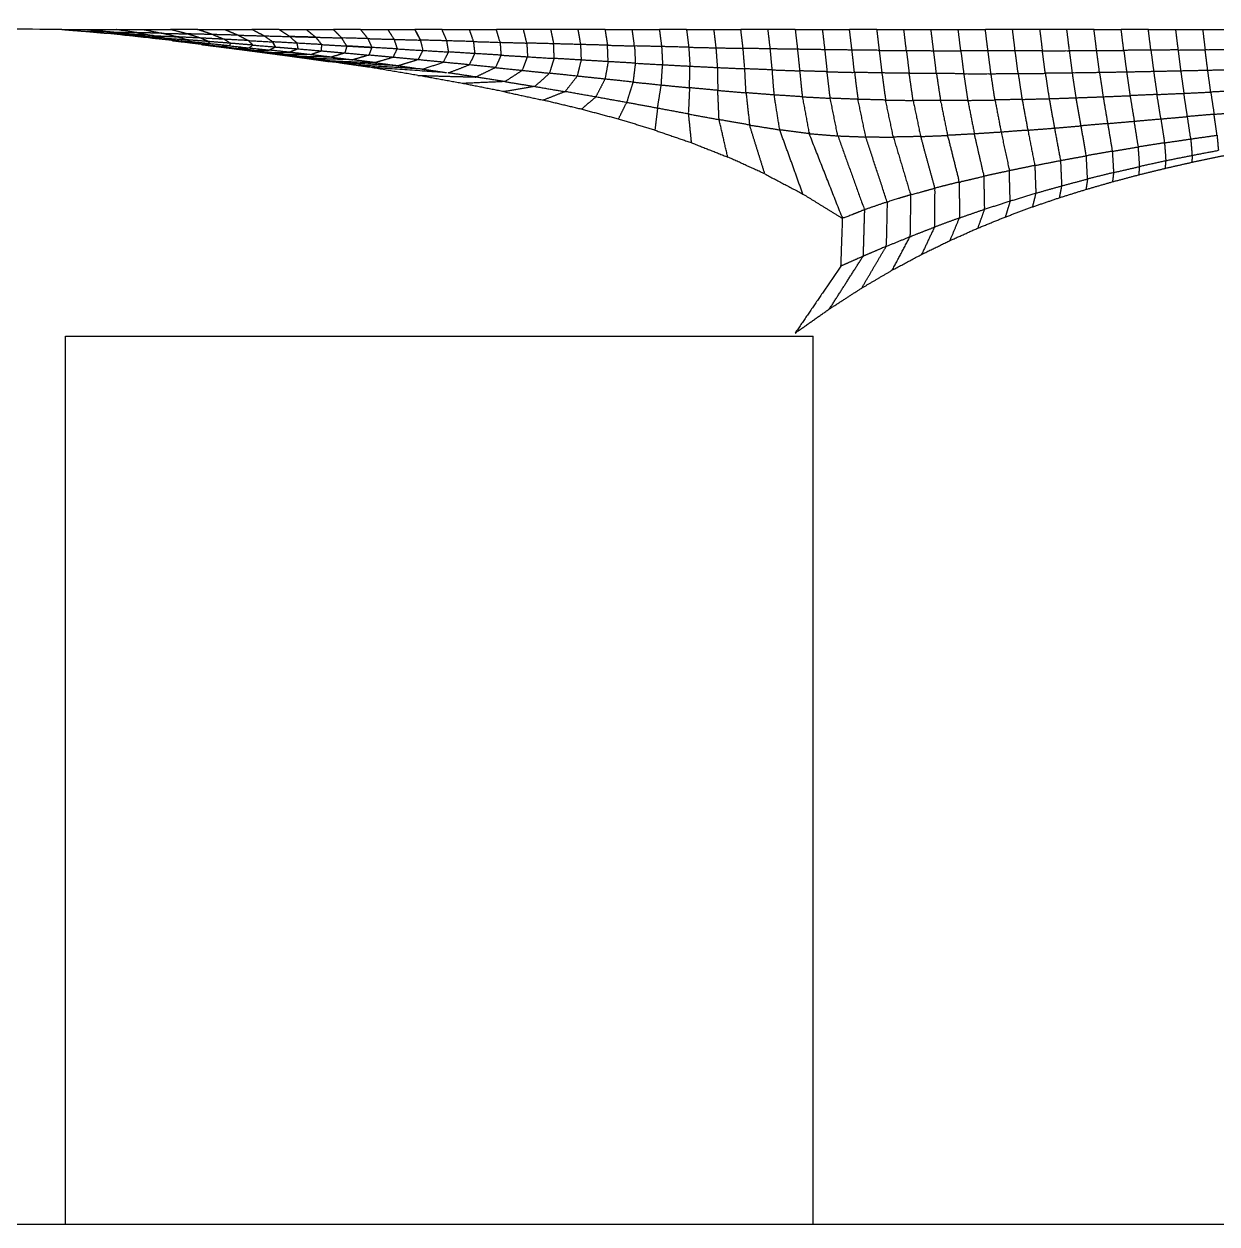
# Model space of a CAD drawing. Header units: metres. Extents: x 3.8 to 28.5, y 8 to 12.3.
# Drawn here: x 9.807 to 13.697, y 7.957 to 11.871 of the extents above; entities that cross this region are included whole.
import ezdxf

# ---------------------------------------------------------------- set-up
doc = ezdxf.new("R2010")
doc.units = ezdxf.units.M
doc.linetypes.add('Hidden', pattern=[0.004, 0.002, -0.002])
doc.layers.add('Make2D$Hidden$Curves', color=252, linetype='Hidden', true_color=0x8c8c8c)
doc.layers.add('Make2D$Visible$Curves', color=178, linetype='Continuous', true_color=0x000000)

msp = doc.modelspace()

# ---------------------------------------------------------------- linework, layer by layer
at = {"layer": 'Make2D$Hidden$Curves', "color": 7, "lineweight": -3, "true_color": 0xffffff}
for points in [[(10.2287, 11.8332), (10.1907, 11.8351), (10.1526, 11.837)], [(10.2287, 11.8332), (10.1907, 11.8351), (10.1526, 11.837)], [(10.2568, 11.8408), (10.2157, 11.8418), (10.1746, 11.8428)], [(10.2568, 11.8408), (10.2157, 11.8418), (10.1746, 11.8428)], [(10.2568, 11.8408), (10.2157, 11.8418), (10.1746, 11.8428)], [(10.2568, 11.8408), (10.2157, 11.8418), (10.1746, 11.8428)], [(10.2568, 11.8408), (10.2157, 11.8418), (10.1746, 11.8428)], [(11.0815, 11.8532), (11.0905, 11.8359), (11.0995, 11.8186)], [(11.0815, 11.8532), (11.0905, 11.8359), (11.0995, 11.8186)], [(11.0815, 11.8532), (11.0905, 11.8359), (11.0995, 11.8186)], [(11.0815, 11.8532), (11.0905, 11.8359), (11.0995, 11.8186)], [(11.0815, 11.8532), (11.0905, 11.8359), (11.0995, 11.8186)], [(11.0815, 11.8532), (11.0905, 11.8359), (11.0995, 11.8186)], [(11.0815, 11.8532), (11.0905, 11.8359), (11.0995, 11.8186)], [(11.0815, 11.8532), (11.0905, 11.8359), (11.0995, 11.8186)], [(10.3462, 11.8103), (10.3726, 11.8072), (10.3989, 11.8041)], [(10.6265, 11.7962), (10.6222, 11.8045), (10.618, 11.8128)], [(10.6265, 11.7962), (10.6222, 11.8045), (10.618, 11.8128)], [(10.6265, 11.7962), (10.6222, 11.8045), (10.618, 11.8128)], [(10.6265, 11.7962), (10.6222, 11.8045), (10.618, 11.8128)], [(10.6265, 11.7962), (10.6222, 11.8045), (10.618, 11.8128)], [(10.6265, 11.7962), (10.6222, 11.8045), (10.618, 11.8128)], [(10.6265, 11.7962), (10.6222, 11.8045), (10.618, 11.8128)], [(10.6265, 11.7962), (10.6222, 11.8045), (10.618, 11.8128)], [(10.618, 11.8128), (10.6222, 11.8045), (10.6265, 11.7962)], [(10.8593, 11.7994), (10.9003, 11.797), (10.9412, 11.7946)], [(10.8593, 11.7994), (10.9003, 11.797), (10.9412, 11.7946)], [(10.8593, 11.7994), (10.9003, 11.797), (10.9412, 11.7946)], [(10.8593, 11.7994), (10.9003, 11.797), (10.9412, 11.7946)], [(10.8593, 11.7994), (10.9003, 11.797), (10.9412, 11.7946)], [(10.8593, 11.7994), (10.9003, 11.797), (10.9412, 11.7946)], [(10.8593, 11.7994), (10.9003, 11.797), (10.9412, 11.7946)], [(10.8593, 11.7994), (10.9003, 11.797), (10.9412, 11.7946)], [(10.7603, 11.758), (10.7356, 11.7614), (10.711, 11.7649)], [(10.7603, 11.758), (10.7356, 11.7614), (10.711, 11.7649)]]:
    msp.add_open_spline(points, degree=2, dxfattribs=at)
for points, knots in [([(10.1968, 11.8303), (10.211, 11.8279), (10.2253, 11.8254), (10.2563, 11.8223), (10.2873, 11.8192), (10.2873, 11.8192), (10.2874, 11.8192)], [5.003564, 5.003564, 5.003564, 6, 6, 7, 7, 7.015933, 7.015933, 7.015933]), ([(10.7582, 11.8278), (10.7581, 11.8279), (10.7581, 11.828), (10.7158, 11.8291), (10.6736, 11.8302)], [0.993496, 0.993496, 0.993496, 1, 1, 2, 2, 2]), ([(10.5219, 11.7867), (10.5395, 11.7858), (10.5572, 11.7849), (10.5572, 11.7849), (10.5572, 11.7849)], [0, 0, 0, 1, 1, 1.001727, 1.001727, 1.001727]), ([(10.618, 11.8128), (10.6222, 11.8045), (10.6265, 11.7962), (10.6637, 11.7931), (10.701, 11.79), (10.6867, 11.7844), (10.6724, 11.7788)], [1, 1, 1, 2, 2, 3, 3, 4, 4, 4])]:
    msp.add_open_spline(points, degree=2, knots=knots, dxfattribs=at)
at = {"layer": 'Make2D$Visible$Curves', "color": 150, "lineweight": -3, "true_color": 0x0f80ff}
msp.add_open_spline([(9.9299, 11.8532), (8.4125, 11.8621), (6.8951, 11.8711)], degree=2, dxfattribs=at)
at = {"layer": 'Make2D$Visible$Curves', "color": 7, "lineweight": -3, "true_color": 0xffffff}
for points in [[(9.9299, 11.8532), (9.9708, 11.85), (10.0116, 11.8468)], [(9.9299, 11.8532), (9.9742, 11.8532), (10.0185, 11.8532)], [(10.0928, 11.8449), (10.0522, 11.8459), (10.0116, 11.8468)], [(10.0116, 11.8468), (10.0443, 11.8439), (10.077, 11.8409)], [(10.0185, 11.8532), (10.0557, 11.849), (10.0928, 11.8449)], [(10.0185, 11.8532), (10.0628, 11.8532), (10.1071, 11.8532)], [(10.1273, 11.8357), (10.1021, 11.8383), (10.077, 11.8409)], [(10.1071, 11.8532), (10.1514, 11.8532), (10.1957, 11.8532)], [(10.1957, 11.8532), (10.24, 11.8532), (10.2842, 11.8532)], [(10.3728, 11.8532), (10.3285, 11.8532), (10.2842, 11.8532)], [(10.3827, 11.8252), (10.361, 11.832), (10.3394, 11.8388)], [(10.4224, 11.8367), (10.3809, 11.8377), (10.3394, 11.8388)], [(10.3728, 11.8532), (10.4171, 11.8532), (10.4614, 11.8532)], [(10.4605, 11.8212), (10.4216, 11.8232), (10.3827, 11.8252)], [(10.4224, 11.8367), (10.4414, 11.8289), (10.4605, 11.8212)], [(10.4614, 11.8532), (10.5057, 11.8532), (10.55, 11.8532)], [(10.5057, 11.8346), (10.5223, 11.8258), (10.5389, 11.817)], [(10.6386, 11.8532), (10.5943, 11.8532), (10.55, 11.8532)], [(10.6386, 11.8532), (10.6561, 11.8417), (10.6736, 11.8302)], [(10.6386, 11.8532), (10.6828, 11.8532), (10.7271, 11.8532)], [(10.7271, 11.8532), (10.7426, 11.8406), (10.7581, 11.828)], [(10.7271, 11.8532), (10.7714, 11.8532), (10.8157, 11.8532)], [(10.9043, 11.8532), (10.86, 11.8532), (10.8157, 11.8532)], [(10.9043, 11.8532), (10.9486, 11.8532), (10.9929, 11.8532)], [(10.9281, 11.8234), (10.9347, 11.809), (10.9412, 11.7946)], [(10.9281, 11.8234), (10.9709, 11.8222), (11.0136, 11.821)], [(10.9929, 11.8532), (11.0372, 11.8532), (11.0815, 11.8532)], [(11.0136, 11.821), (11.0188, 11.8054), (11.0239, 11.7898)], [(11.17, 11.8532), (11.1257, 11.8532), (11.0815, 11.8532)], [(11.17, 11.8532), (11.2143, 11.8532), (11.2586, 11.8532)], [(11.2586, 11.8532), (11.3029, 11.8532), (11.3472, 11.8532)], [(11.4358, 11.8532), (11.3915, 11.8532), (11.3472, 11.8532)], [(11.5243, 11.8532), (11.4801, 11.8532), (11.4358, 11.8532)], [(11.6129, 11.8532), (11.5686, 11.8532), (11.5243, 11.8532)], [(11.7015, 11.8532), (11.6572, 11.8532), (11.6129, 11.8532)], [(11.7015, 11.8532), (11.7458, 11.8532), (11.7901, 11.8532)], [(11.7901, 11.8532), (11.8344, 11.8532), (11.8787, 11.8532)], [(11.9672, 11.8532), (11.9229, 11.8532), (11.8787, 11.8532)], [(11.9672, 11.8532), (12.0115, 11.8532), (12.0558, 11.8532)], [(12.0558, 11.8532), (12.1001, 11.8532), (12.1444, 11.8532)], [(12.233, 11.8532), (12.1887, 11.8532), (12.1444, 11.8532)], [(12.2404, 11.7899), (12.2367, 11.8216), (12.233, 11.8532)], [(12.3216, 11.8532), (12.2773, 11.8532), (12.233, 11.8532)], [(12.3216, 11.8532), (12.3254, 11.8208), (12.3291, 11.7885)], [(12.3216, 11.8532), (12.3658, 11.8532), (12.4101, 11.8532)], [(12.4101, 11.8532), (12.414, 11.8202), (12.4179, 11.7872)], [(12.4101, 11.8532), (12.4544, 11.8532), (12.4987, 11.8532)], [(12.5873, 11.8532), (12.543, 11.8532), (12.4987, 11.8532)], [(12.5873, 11.8532), (12.6316, 11.8532), (12.6759, 11.8532)], [(12.6759, 11.8532), (12.7202, 11.8532), (12.7644, 11.8532)], [(12.7644, 11.8532), (12.8087, 11.8532), (12.853, 11.8532)], [(12.853, 11.8532), (12.8973, 11.8532), (12.9416, 11.8532)], [(13.0302, 11.8532), (12.9859, 11.8532), (12.9416, 11.8532)], [(13.1188, 11.8532), (13.0745, 11.8532), (13.0302, 11.8532)], [(13.2073, 11.8532), (13.163, 11.8532), (13.1188, 11.8532)], [(13.2959, 11.8532), (13.2516, 11.8532), (13.2073, 11.8532)], [(13.2959, 11.8532), (13.3402, 11.8532), (13.3845, 11.8532)], [(13.4731, 11.8532), (13.4288, 11.8532), (13.3845, 11.8532)], [(13.4731, 11.8532), (13.5174, 11.8532), (13.5617, 11.8532)], [(13.5617, 11.8532), (13.6059, 11.8532), (13.6502, 11.8532)], [(13.6502, 11.8532), (13.6542, 11.8203), (13.6582, 11.7873)], [(13.6502, 11.8532), (13.6945, 11.8532), (13.7388, 11.8532)], [(10.3459, 11.8103), (10.3479, 11.8116), (10.3498, 11.813)], [(10.4129, 11.8065), (10.3814, 11.8097), (10.3498, 11.813)], [(10.4317, 11.7983), (10.4418, 11.798), (10.4518, 11.7978)], [(10.4771, 11.7925), (10.4909, 11.7919), (10.5046, 11.7914)], [(10.7766, 11.7835), (10.8149, 11.7801), (10.8533, 11.7767)], [(10.7782, 11.8039), (10.8187, 11.8016), (10.8593, 11.7994)], [(11.1074, 11.7849), (11.0995, 11.7697), (11.0917, 11.7545)], [(11.3593, 11.8114), (11.4029, 11.8101), (11.4464, 11.8089)], [(11.7096, 11.8018), (11.7537, 11.8007), (11.7977, 11.7995)], [(11.9745, 11.7953), (11.9764, 11.7644), (11.9784, 11.7336)], [(11.9745, 11.7953), (12.0188, 11.7943), (12.063, 11.7934)], [(12.063, 11.7934), (12.0654, 11.7613), (12.0677, 11.7291)], [(12.3291, 11.7885), (12.2848, 11.7892), (12.2404, 11.7899)], [(12.7729, 11.784), (12.8172, 11.7839), (12.8616, 11.7837)], [(13.4814, 11.7858), (13.4372, 11.7854), (13.3929, 11.7851)], [(13.4814, 11.7858), (13.4859, 11.7508), (13.4905, 11.7158)], [(13.5698, 11.7865), (13.5742, 11.7521), (13.5787, 11.7176)], [(10.6092, 11.7783), (10.6408, 11.7786), (10.6724, 11.7788)], [(10.6606, 11.7716), (10.6349, 11.775), (10.6092, 11.7783)], [(10.7398, 11.7711), (10.7002, 11.7714), (10.6606, 11.7716)], [(10.7398, 11.7711), (10.7061, 11.7749), (10.6724, 11.7788)], [(10.6915, 11.7641), (10.7259, 11.7611), (10.7603, 11.758)], [(10.8085, 11.7629), (10.7598, 11.7639), (10.711, 11.7649)], [(10.7305, 11.7588), (10.7692, 11.7549), (10.8078, 11.751)], [(10.7678, 11.7535), (10.8105, 11.7487), (10.8531, 11.744)], [(10.8078, 11.751), (10.8305, 11.7475), (10.8531, 11.744)], [(10.9339, 11.7299), (10.8851, 11.7368), (10.8363, 11.7437)], [(11.3624, 11.7694), (11.4056, 11.7668), (11.4488, 11.7641)], [(11.7117, 11.7483), (11.6677, 11.7509), (11.6236, 11.7535)], [(11.7117, 11.7483), (11.7066, 11.7198), (11.7014, 11.6913)], [(11.0913, 11.7033), (11.0126, 11.7166), (10.9339, 11.7299)], [(11.0913, 11.7033), (11.186, 11.7007), (11.2807, 11.6981)], [(11.236, 11.6771), (11.1637, 11.6902), (11.0913, 11.7033)], [(11.1905, 11.7117), (11.2245, 11.7248), (11.2586, 11.7379)], [(11.432, 11.7199), (11.4764, 11.7152), (11.5208, 11.7105)], [(12.7823, 11.7093), (12.7378, 11.7097), (12.6933, 11.7101)], [(12.7823, 11.7093), (12.7888, 11.6654), (12.7954, 11.6214)], [(13.0486, 11.7094), (13.0929, 11.7098), (13.1371, 11.7102)], [(13.4905, 11.7158), (13.4464, 11.7149), (13.4023, 11.714)], [(11.3752, 11.6832), (11.3056, 11.6801), (11.236, 11.6771)], [(11.3715, 11.6504), (11.3037, 11.6637), (11.236, 11.6771)], [(11.4724, 11.6673), (11.4219, 11.6589), (11.3715, 11.6504)], [(11.3752, 11.6832), (11.4238, 11.6752), (11.4724, 11.6673)], [(11.7014, 11.6913), (11.6561, 11.6961), (11.6107, 11.7009)], [(11.8848, 11.6722), (11.9309, 11.6677), (11.977, 11.6631)], [(11.3715, 11.6504), (11.4358, 11.6365), (11.5002, 11.6226)], [(12.3447, 11.6337), (12.3903, 11.6313), (12.4358, 11.6289)], [(13.0614, 11.6251), (13.1055, 11.6264), (13.1496, 11.6276)], [(13.2377, 11.6305), (13.2817, 11.6321), (13.3257, 11.6338)], [(11.6242, 11.593), (11.5622, 11.6078), (11.5002, 11.6226)], [(11.745, 11.5607), (11.6846, 11.5768), (11.6242, 11.593)], [(11.745, 11.5607), (11.7585, 11.5878), (11.7719, 11.6149)], [(11.8726, 11.5963), (11.8223, 11.6056), (11.7719, 11.6149)], [(11.8726, 11.5963), (11.8684, 11.5605), (11.8641, 11.5248)], [(12.6164, 11.623), (12.6613, 11.6224), (12.7061, 11.6217)], [(11.8641, 11.5248), (11.8046, 11.5427), (11.745, 11.5607)], [(11.9733, 11.5776), (11.9779, 11.5308), (11.9826, 11.4841)], [(12.1017, 11.4371), (12.0876, 11.4982), (12.0735, 11.5592)], [(13.5139, 11.5616), (13.5573, 11.5653), (13.6006, 11.5691)], [(11.8641, 11.5248), (11.9233, 11.5044), (11.9826, 11.4841)], [(12.2226, 11.3821), (12.1978, 11.4618), (12.1729, 11.5416)], [(12.3469, 11.3164), (12.309, 11.4211), (12.2711, 11.5259)], [(13.0801, 11.5247), (13.1235, 11.5282), (13.167, 11.5316)], [(11.9826, 11.4841), (12.0421, 11.4606), (12.1017, 11.4371)], [(12.5518, 11.5027), (12.5967, 11.5025), (12.6416, 11.5023)], [(12.7304, 11.5041), (12.7534, 11.4198), (12.7764, 11.3355)], [(12.2226, 11.3821), (12.1622, 11.4096), (12.1017, 11.4371)], [(13.6157, 11.4418), (13.6154, 11.431), (13.6152, 11.4202)], [(13.0225, 11.2939), (13.0212, 11.3432), (13.0199, 11.3925)], [(13.1029, 11.4096), (13.1447, 11.4177), (13.1866, 11.4258)], [(13.1029, 11.4096), (13.1045, 11.3644), (13.1062, 11.3193)], [(13.1866, 11.4258), (13.1885, 11.3845), (13.1903, 11.3431)], [(13.4427, 11.3794), (13.4438, 11.3928), (13.4449, 11.4061)], [(13.529, 11.4006), (13.5296, 11.4126), (13.5302, 11.4246)], [(12.2226, 11.3821), (12.2848, 11.3492), (12.3469, 11.3164)], [(13.2749, 11.3655), (13.2722, 11.3485), (13.2696, 11.3315)], [(13.3597, 11.3865), (13.358, 11.3715), (13.3562, 11.3565)], [(12.3469, 11.3164), (12.4116, 11.2765), (12.4763, 11.2367)], [(13.1903, 11.3431), (13.1864, 11.3237), (13.1826, 11.3043)], [(12.6214, 11.2907), (12.5844, 11.2779), (12.5473, 11.2652)], [(12.4709, 11.0816), (12.4736, 11.1592), (12.4763, 11.2367)], [(12.8266, 11.165), (12.8419, 11.2018), (12.8572, 11.2386)], [(12.9174, 11.2054), (12.9284, 11.2362), (12.9394, 11.2671)], [(12.6182, 11.1456), (12.6572, 11.1616), (12.6961, 11.1777)], [(12.6381, 11.0684), (12.6671, 11.123), (12.6961, 11.1777)], [(12.5385, 11.0098), (12.5783, 11.0777), (12.6182, 11.1456)], [(12.4709, 11.0816), (12.3962, 10.9724), (12.3216, 10.8632)], [(12.4337, 10.9422), (12.4882, 11.0278), (12.5428, 11.1133)]]:
    msp.add_open_spline(points, degree=2, dxfattribs=at)
for points, knots in [([(10.2287, 11.8332), (10.1907, 11.8351), (10.1526, 11.837), (10.1148, 11.839), (10.077, 11.8409)], [0, 0, 0, 1, 1, 2, 2, 2]), ([(10.1526, 11.837), (10.1227, 11.8409), (10.0928, 11.8449), (10.1337, 11.8439), (10.1746, 11.8428)], [0, 0, 0, 1, 1, 2, 2, 2]), ([(10.1957, 11.8532), (10.2262, 11.847), (10.2568, 11.8408), (10.2157, 11.8418), (10.1746, 11.8428), (10.1408, 11.848), (10.1071, 11.8532)], [0, 0, 0, 1, 1, 2, 2, 3, 3, 3]), ([(10.2057, 11.8264), (10.2035, 11.8267), (10.2013, 11.827), (10.1946, 11.8278), (10.1878, 11.8287), (10.1757, 11.8301), (10.1637, 11.8316), (10.1455, 11.8336), (10.1273, 11.8357), (10.162, 11.833), (10.1967, 11.8304), (10.1968, 11.8303), (10.1968, 11.8303)], [0, 0, 0, 1, 1, 2, 2, 3, 3, 4, 4, 5, 5, 5.003564, 5.003564, 5.003564]), ([(10.2667, 11.825), (10.2317, 11.8277), (10.1967, 11.8304), (10.1747, 11.8337), (10.1526, 11.837)], [0, 0, 0, 1, 1, 2, 2, 2]), ([(10.1746, 11.8428), (10.2017, 11.838), (10.2287, 11.8332), (10.2671, 11.8312), (10.3054, 11.8292), (10.2811, 11.835), (10.2568, 11.8408)], [0, 0, 0, 1, 1, 2, 2, 3, 3, 3]), ([(10.2287, 11.8332), (10.2477, 11.8291), (10.2667, 11.825), (10.302, 11.8222), (10.3372, 11.8195), (10.3213, 11.8244), (10.3054, 11.8292)], [0, 0, 0, 1, 1, 2, 2, 3, 3, 3]), ([(10.2568, 11.8408), (10.2981, 11.8398), (10.3394, 11.8388), (10.3118, 11.846), (10.2842, 11.8532)], [0, 0, 0, 1, 1, 2, 2, 2]), ([(10.2667, 11.825), (10.277, 11.8221), (10.2873, 11.8192), (10.3186, 11.8161), (10.3498, 11.813), (10.3435, 11.8162), (10.3372, 11.8195)], [0, 0, 0, 1, 1, 2, 2, 3, 3, 3]), ([(10.4084, 11.8139), (10.3955, 11.8196), (10.3827, 11.8252), (10.344, 11.8272), (10.3054, 11.8292)], [0, 0, 0, 1, 1, 2, 2, 2]), ([(10.5057, 11.8346), (10.464, 11.8356), (10.4224, 11.8367), (10.3976, 11.8449), (10.3728, 11.8532)], [0, 0, 0, 1, 1, 2, 2, 2]), ([(10.4614, 11.8532), (10.4836, 11.8439), (10.5057, 11.8346), (10.5476, 11.8335), (10.5895, 11.8324)], [0, 0, 0, 1, 1, 2, 2, 2]), ([(10.5389, 11.817), (10.4997, 11.8191), (10.4605, 11.8212), (10.4704, 11.8147), (10.4803, 11.8082)], [0, 0, 0, 1, 1, 2, 2, 2]), ([(10.5895, 11.8324), (10.6315, 11.8313), (10.6736, 11.8302), (10.6857, 11.8193), (10.6977, 11.8084), (10.6579, 11.8106), (10.618, 11.8128), (10.6037, 11.8226), (10.5895, 11.8324), (10.5697, 11.8428), (10.55, 11.8532)], [0, 0, 0, 1, 1, 2, 2, 3, 3, 4, 4, 5, 5, 5]), ([(10.6736, 11.8302), (10.7158, 11.8291), (10.7581, 11.828), (10.8005, 11.8268), (10.8429, 11.8257)], [0, 0, 0, 1, 1, 2, 2, 2]), ([(10.7581, 11.828), (10.7681, 11.816), (10.7782, 11.8039), (10.7379, 11.8062), (10.6977, 11.8084)], [0, 0, 0, 1, 1, 2, 2, 2]), ([(10.9043, 11.8532), (10.9162, 11.8383), (10.9281, 11.8234), (10.8855, 11.8245), (10.8429, 11.8257), (10.8293, 11.8395), (10.8157, 11.8532)], [0, 0, 0, 1, 1, 2, 2, 3, 3, 3]), ([(10.9412, 11.7946), (10.9003, 11.797), (10.8593, 11.7994), (10.8511, 11.8125), (10.8429, 11.8257)], [0, 0, 0, 1, 1, 2, 2, 2]), ([(10.9929, 11.8532), (11.0033, 11.8371), (11.0136, 11.821), (11.0566, 11.8198), (11.0995, 11.8186)], [0, 0, 0, 1, 1, 2, 2, 2]), ([(11.1858, 11.8162), (11.1427, 11.8174), (11.0995, 11.8186), (11.0905, 11.8359), (11.0815, 11.8532)], [0, 0, 0, 1, 1, 2, 2, 2]), ([(11.2586, 11.8532), (11.2655, 11.8335), (11.2724, 11.8138), (11.2291, 11.815), (11.1858, 11.8162), (11.1779, 11.8347), (11.17, 11.8532)], [0, 0, 0, 1, 1, 2, 2, 3, 3, 3]), ([(11.2724, 11.8138), (11.3158, 11.8126), (11.3593, 11.8114), (11.3532, 11.8323), (11.3472, 11.8532)], [0, 0, 0, 1, 1, 2, 2, 2]), ([(11.5243, 11.8532), (11.5291, 11.8299), (11.5339, 11.8065), (11.4902, 11.8077), (11.4464, 11.8089), (11.4411, 11.8311), (11.4358, 11.8532)], [0, 0, 0, 1, 1, 2, 2, 3, 3, 3]), ([(11.6129, 11.8532), (11.6173, 11.8287), (11.6216, 11.8041), (11.5778, 11.8053), (11.5339, 11.8065)], [0, 0, 0, 1, 1, 2, 2, 2]), ([(11.7015, 11.8532), (11.7055, 11.8275), (11.7096, 11.8018), (11.6656, 11.803), (11.6216, 11.8041)], [0, 0, 0, 1, 1, 2, 2, 2]), ([(11.886, 11.7974), (11.8419, 11.7984), (11.7977, 11.7995), (11.7939, 11.8264), (11.7901, 11.8532)], [0, 0, 0, 1, 1, 2, 2, 2]), ([(11.8787, 11.8532), (11.8823, 11.8253), (11.886, 11.7974), (11.8876, 11.7678), (11.8892, 11.7383), (11.9338, 11.7359), (11.9784, 11.7336), (12.0231, 11.7314), (12.0677, 11.7291), (12.1125, 11.7271), (12.1572, 11.7251)], [0, 0, 0, 1, 1, 2, 2, 3, 3, 4, 4, 5, 5, 5]), ([(11.9672, 11.8532), (11.9709, 11.8243), (11.9745, 11.7953), (11.9303, 11.7963), (11.886, 11.7974)], [0, 0, 0, 1, 1, 2, 2, 2]), ([(12.0558, 11.8532), (12.0594, 11.8233), (12.063, 11.7934), (12.1074, 11.7925), (12.1517, 11.7916)], [0, 0, 0, 1, 1, 2, 2, 2]), ([(12.2467, 11.7214), (12.2914, 11.7198), (12.3362, 11.7182), (12.3404, 11.6759), (12.3447, 11.6337), (12.299, 11.6367), (12.2532, 11.6396), (12.2499, 11.6805), (12.2467, 11.7214), (12.2019, 11.7232), (12.1572, 11.7251), (12.1544, 11.7583), (12.1517, 11.7916), (12.148, 11.8224), (12.1444, 11.8532)], [0, 0, 0, 1, 1, 2, 2, 3, 3, 4, 4, 5, 5, 6, 6, 7, 7, 7]), ([(12.5149, 11.7132), (12.5108, 11.7496), (12.5067, 11.7861), (12.5027, 11.8197), (12.4987, 11.8532)], [0, 0, 0, 1, 1, 2, 2, 2]), ([(12.5873, 11.8532), (12.5914, 11.8192), (12.5954, 11.7852), (12.5511, 11.7857), (12.5067, 11.7861)], [0, 0, 0, 1, 1, 2, 2, 2]), ([(12.5954, 11.7852), (12.6398, 11.7849), (12.6842, 11.7845), (12.68, 11.8189), (12.6759, 11.8532)], [0, 0, 0, 1, 1, 2, 2, 2]), ([(12.6842, 11.7845), (12.7285, 11.7843), (12.7729, 11.784), (12.7687, 11.8186), (12.7644, 11.8532)], [0, 0, 0, 1, 1, 2, 2, 2]), ([(12.9502, 11.7836), (12.9059, 11.7837), (12.8616, 11.7837), (12.8573, 11.8185), (12.853, 11.8532)], [0, 0, 0, 1, 1, 2, 2, 2]), ([(13.0388, 11.7836), (12.9945, 11.7836), (12.9502, 11.7836), (12.9459, 11.8184), (12.9416, 11.8532)], [0, 0, 0, 1, 1, 2, 2, 2]), ([(13.1188, 11.8532), (13.1231, 11.8185), (13.1274, 11.7838), (13.0831, 11.7837), (13.0388, 11.7836), (13.0345, 11.8184), (13.0302, 11.8532)], [0, 0, 0, 1, 1, 2, 2, 3, 3, 3]), ([(13.1274, 11.7838), (13.1717, 11.7839), (13.216, 11.7841), (13.2116, 11.8187), (13.2073, 11.8532)], [0, 0, 0, 1, 1, 2, 2, 2]), ([(13.216, 11.7841), (13.2602, 11.7843), (13.3045, 11.7845), (13.3002, 11.8189), (13.2959, 11.8532)], [0, 0, 0, 1, 1, 2, 2, 2]), ([(13.3045, 11.7845), (13.3487, 11.7848), (13.3929, 11.7851), (13.3887, 11.8192), (13.3845, 11.8532)], [0, 0, 0, 1, 1, 2, 2, 2]), ([(13.5698, 11.7865), (13.5256, 11.7861), (13.4814, 11.7858), (13.4772, 11.8195), (13.4731, 11.8532)], [0, 0, 0, 1, 1, 2, 2, 2]), ([(13.5617, 11.8532), (13.5657, 11.8199), (13.5698, 11.7865), (13.614, 11.7869), (13.6582, 11.7873)], [0, 0, 0, 1, 1, 2, 2, 2]), ([(10.2874, 11.8192), (10.2902, 11.8179), (10.293, 11.8165), (10.3194, 11.8134), (10.3459, 11.8103), (10.3461, 11.8103), (10.3462, 11.8103)], [7.015933, 7.015933, 7.015933, 8, 8, 9, 9, 9.006484, 9.006484, 9.006484]), ([(10.553, 11.8023), (10.5166, 11.8052), (10.4803, 11.8082), (10.4444, 11.811), (10.4084, 11.8139), (10.3728, 11.8167), (10.3372, 11.8195)], [0, 0, 0, 1, 1, 2, 2, 3, 3, 3]), ([(10.3989, 11.8041), (10.3924, 11.8041), (10.3859, 11.804), (10.4088, 11.8011), (10.4317, 11.7983), (10.4544, 11.7954), (10.4771, 11.7925), (10.4995, 11.7896), (10.5219, 11.7867), (10.5439, 11.7838), (10.5659, 11.781), (10.5875, 11.7781), (10.609, 11.7753), (10.6299, 11.7725), (10.6509, 11.7697), (10.6712, 11.7669), (10.6915, 11.7641), (10.711, 11.7615), (10.7305, 11.7588), (10.7491, 11.7561), (10.7678, 11.7535), (10.7854, 11.751), (10.8031, 11.7485), (10.8032, 11.7485), (10.8033, 11.7485)], [10, 10, 10, 11, 11, 12, 12, 13, 13, 14, 14, 15, 15, 16, 16, 17, 17, 18, 18, 19, 19, 20, 20, 21, 21, 21.006477, 21.006477, 21.006477]), ([(10.4129, 11.8065), (10.4059, 11.8053), (10.3989, 11.8041), (10.4254, 11.801), (10.4518, 11.7978)], [0, 0, 0, 1, 1, 2, 2, 2]), ([(10.4766, 11.7999), (10.4448, 11.8032), (10.4129, 11.8065), (10.4107, 11.8102), (10.4084, 11.8139)], [0, 0, 0, 1, 1, 2, 2, 2]), ([(10.4766, 11.7999), (10.4642, 11.7989), (10.4518, 11.7978), (10.4782, 11.7946), (10.5046, 11.7914)], [0, 0, 0, 1, 1, 2, 2, 2]), ([(10.4803, 11.8082), (10.4785, 11.8041), (10.4766, 11.7999), (10.5088, 11.7965), (10.541, 11.7931)], [0, 0, 0, 1, 1, 2, 2, 2]), ([(10.5572, 11.7849), (10.5309, 11.7882), (10.5046, 11.7914), (10.5228, 11.7923), (10.541, 11.7931), (10.5736, 11.7896), (10.6062, 11.7861)], [0, 0, 0, 1, 1, 2, 2, 3, 3, 3]), ([(10.5219, 11.7867), (10.5395, 11.7858), (10.5572, 11.7849), (10.5817, 11.7855), (10.6062, 11.7861), (10.6164, 11.7912), (10.6265, 11.7962), (10.6222, 11.8045), (10.618, 11.8128)], [0, 0, 0, 1, 1, 2, 2, 3, 3, 4, 4, 4]), ([(10.553, 11.8023), (10.5459, 11.8097), (10.5389, 11.817), (10.5785, 11.8149), (10.618, 11.8128)], [0, 0, 0, 1, 1, 2, 2, 2]), ([(10.541, 11.7931), (10.547, 11.7977), (10.553, 11.8023), (10.5897, 11.7993), (10.6265, 11.7962)], [0, 0, 0, 1, 1, 2, 2, 2]), ([(10.5572, 11.7849), (10.5832, 11.7816), (10.6092, 11.7783), (10.5876, 11.7797), (10.5659, 11.781)], [0, 0, 0, 1, 1, 2, 2, 2]), ([(10.701, 11.79), (10.6867, 11.7844), (10.6724, 11.7788), (10.6393, 11.7824), (10.6062, 11.7861)], [0, 0, 0, 1, 1, 2, 2, 2]), ([(10.6265, 11.7962), (10.6637, 11.7931), (10.701, 11.79), (10.6994, 11.7992), (10.6977, 11.8084)], [0, 0, 0, 1, 1, 2, 2, 2]), ([(10.701, 11.79), (10.7388, 11.7867), (10.7766, 11.7835), (10.7774, 11.7937), (10.7782, 11.8039)], [0, 0, 0, 1, 1, 2, 2, 2]), ([(10.8085, 11.7629), (10.7741, 11.767), (10.7398, 11.7711), (10.7582, 11.7773), (10.7766, 11.7835)], [0, 0, 0, 1, 1, 2, 2, 2]), ([(10.8593, 11.7994), (10.8563, 11.788), (10.8533, 11.7767), (10.8923, 11.7731), (10.9313, 11.7696)], [0, 0, 0, 1, 1, 2, 2, 2]), ([(11.0239, 11.7898), (10.9826, 11.7922), (10.9412, 11.7946), (10.9363, 11.7821), (10.9313, 11.7696)], [0, 0, 0, 1, 1, 2, 2, 2]), ([(11.0107, 11.7622), (11.0173, 11.776), (11.0239, 11.7898), (11.0656, 11.7873), (11.1074, 11.7849)], [0, 0, 0, 1, 1, 2, 2, 2]), ([(11.0995, 11.8186), (11.1035, 11.8018), (11.1074, 11.7849), (11.1495, 11.7823), (11.1916, 11.7798)], [0, 0, 0, 1, 1, 2, 2, 2]), ([(11.1065, 11.7239), (11.1404, 11.7351), (11.1743, 11.7463), (11.1829, 11.7631), (11.1916, 11.7798), (11.1887, 11.798), (11.1858, 11.8162)], [0, 0, 0, 1, 1, 2, 2, 3, 3, 3]), ([(11.2724, 11.8138), (11.2745, 11.7942), (11.2766, 11.7746), (11.2341, 11.7772), (11.1916, 11.7798)], [0, 0, 0, 1, 1, 2, 2, 2]), ([(11.3593, 11.8114), (11.3608, 11.7904), (11.3624, 11.7694), (11.3195, 11.772), (11.2766, 11.7746)], [0, 0, 0, 1, 1, 2, 2, 2]), ([(11.4464, 11.8089), (11.4476, 11.7865), (11.4488, 11.7641), (11.4924, 11.7615), (11.5359, 11.7588), (11.5349, 11.7827), (11.5339, 11.8065)], [0, 0, 0, 1, 1, 2, 2, 3, 3, 3]), ([(11.6216, 11.8041), (11.6226, 11.7788), (11.6236, 11.7535), (11.5797, 11.7562), (11.5359, 11.7588)], [0, 0, 0, 1, 1, 2, 2, 2]), ([(11.8003, 11.7432), (11.756, 11.7457), (11.7117, 11.7483), (11.7107, 11.775), (11.7096, 11.8018)], [0, 0, 0, 1, 1, 2, 2, 2]), ([(11.7977, 11.7995), (11.799, 11.7714), (11.8003, 11.7432), (11.8448, 11.7407), (11.8892, 11.7383)], [0, 0, 0, 1, 1, 2, 2, 2]), ([(12.2467, 11.7214), (12.2435, 11.7557), (12.2404, 11.7899), (12.196, 11.7907), (12.1517, 11.7916)], [0, 0, 0, 1, 1, 2, 2, 2]), ([(12.4179, 11.7872), (12.3735, 11.7878), (12.3291, 11.7885), (12.3327, 11.7533), (12.3362, 11.7182)], [0, 0, 0, 1, 1, 2, 2, 2]), ([(12.5067, 11.7861), (12.4623, 11.7867), (12.4179, 11.7872), (12.4217, 11.7513), (12.4256, 11.7154)], [0, 0, 0, 1, 1, 2, 2, 2]), ([(12.5954, 11.7852), (12.5998, 11.7483), (12.6042, 11.7114), (12.5596, 11.7123), (12.5149, 11.7132)], [0, 0, 0, 1, 1, 2, 2, 2]), ([(12.6842, 11.7845), (12.6887, 11.7473), (12.6933, 11.7101), (12.6487, 11.7108), (12.6042, 11.7114)], [0, 0, 0, 1, 1, 2, 2, 2]), ([(12.8712, 11.709), (12.8267, 11.7091), (12.7823, 11.7093), (12.7776, 11.7467), (12.7729, 11.784)], [0, 0, 0, 1, 1, 2, 2, 2]), ([(12.8616, 11.7837), (12.8664, 11.7463), (12.8712, 11.709), (12.9156, 11.709), (12.9599, 11.709), (12.9551, 11.7463), (12.9502, 11.7836)], [0, 0, 0, 1, 1, 2, 2, 3, 3, 3]), ([(12.9599, 11.709), (13.0043, 11.7092), (13.0486, 11.7094), (13.0437, 11.7465), (13.0388, 11.7836)], [0, 0, 0, 1, 1, 2, 2, 2]), ([(13.2256, 11.7112), (13.1814, 11.7107), (13.1371, 11.7102), (13.1323, 11.747), (13.1274, 11.7838)], [0, 0, 0, 1, 1, 2, 2, 2]), ([(13.314, 11.7125), (13.2698, 11.7119), (13.2256, 11.7112), (13.2208, 11.7477), (13.216, 11.7841)], [0, 0, 0, 1, 1, 2, 2, 2]), ([(13.4023, 11.714), (13.3581, 11.7133), (13.314, 11.7125), (13.3092, 11.7485), (13.3045, 11.7845)], [0, 0, 0, 1, 1, 2, 2, 2]), ([(13.3929, 11.7851), (13.3976, 11.7496), (13.4023, 11.714), (13.4079, 11.6757), (13.4135, 11.6373)], [0, 0, 0, 1, 1, 2, 2, 2]), ([(13.7466, 11.7882), (13.7024, 11.7877), (13.6582, 11.7873), (13.6625, 11.7535), (13.6668, 11.7196), (13.7109, 11.7207), (13.7549, 11.7217), (13.7507, 11.755), (13.7466, 11.7882)], [0, 0, 0, 1, 1, 2, 2, 3, 3, 4, 4, 4]), ([(10.711, 11.7649), (10.6858, 11.7683), (10.6606, 11.7716), (10.6348, 11.7735), (10.609, 11.7753)], [0, 0, 0, 1, 1, 2, 2, 2]), ([(10.7603, 11.758), (10.7356, 11.7614), (10.711, 11.7649), (10.681, 11.7673), (10.6509, 11.7697)], [0, 0, 0, 1, 1, 2, 2, 2]), ([(10.9517, 11.745), (10.9154, 11.7496), (10.879, 11.7543), (10.8196, 11.7561), (10.7603, 11.758), (10.784, 11.7545), (10.8078, 11.751), (10.8798, 11.748), (10.9517, 11.745), (10.9895, 11.74), (11.0273, 11.7349), (10.9402, 11.7395), (10.8531, 11.744), (10.8743, 11.7404), (10.8955, 11.7369), (10.8494, 11.7427), (10.8033, 11.7485)], [0, 0, 0, 1, 1, 2, 2, 3, 3, 4, 4, 5, 5, 6, 6, 7, 7, 7.997667, 7.997667, 7.997667]), ([(10.8533, 11.7767), (10.8309, 11.7698), (10.8085, 11.7629), (10.8438, 11.7586), (10.879, 11.7543)], [0, 0, 0, 1, 1, 2, 2, 2]), ([(11.0107, 11.7622), (10.971, 11.7659), (10.9313, 11.7696), (10.9052, 11.7619), (10.879, 11.7543)], [0, 0, 0, 1, 1, 2, 2, 2]), ([(11.0917, 11.7545), (11.0512, 11.7583), (11.0107, 11.7622), (10.9812, 11.7536), (10.9517, 11.745)], [0, 0, 0, 1, 1, 2, 2, 2]), ([(11.1743, 11.7463), (11.133, 11.7504), (11.0917, 11.7545), (11.0595, 11.7447), (11.0273, 11.7349)], [0, 0, 0, 1, 1, 2, 2, 2]), ([(11.2766, 11.7746), (11.2676, 11.7563), (11.2586, 11.7379), (11.2164, 11.7421), (11.1743, 11.7463)], [0, 0, 0, 1, 1, 2, 2, 2]), ([(11.3624, 11.7694), (11.3534, 11.7492), (11.3445, 11.729), (11.3015, 11.7334), (11.2586, 11.7379)], [0, 0, 0, 1, 1, 2, 2, 2]), ([(11.3445, 11.729), (11.3882, 11.7245), (11.432, 11.7199), (11.4404, 11.742), (11.4488, 11.7641)], [0, 0, 0, 1, 1, 2, 2, 2]), ([(11.6107, 11.7009), (11.5657, 11.7057), (11.5208, 11.7105), (11.5283, 11.7346), (11.5359, 11.7588)], [0, 0, 0, 1, 1, 2, 2, 2]), ([(11.6236, 11.7535), (11.6171, 11.7272), (11.6107, 11.7009), (11.591, 11.6757), (11.5713, 11.6505)], [0, 0, 0, 1, 1, 2, 2, 2]), ([(11.8003, 11.7432), (11.7966, 11.7124), (11.7929, 11.6817), (11.7472, 11.6865), (11.7014, 11.6913), (11.6864, 11.6621), (11.6713, 11.633)], [0, 0, 0, 1, 1, 2, 2, 3, 3, 3]), ([(11.0273, 11.7349), (11.0669, 11.7294), (11.1065, 11.7239), (11.001, 11.7304), (10.8955, 11.7369)], [0, 0, 0, 1, 1, 2, 2, 2]), ([(11.1065, 11.7239), (11.1485, 11.7178), (11.1905, 11.7117), (11.0622, 11.7208), (10.9339, 11.7299), (10.9147, 11.7334), (10.8955, 11.7369)], [0, 0, 0, 1, 1, 2, 2, 3, 3, 3]), ([(11.3445, 11.729), (11.3126, 11.7135), (11.2807, 11.6981), (11.2356, 11.7049), (11.1905, 11.7117)], [0, 0, 0, 1, 1, 2, 2, 2]), ([(11.432, 11.7199), (11.4036, 11.7015), (11.3752, 11.6832), (11.3279, 11.6906), (11.2807, 11.6981)], [0, 0, 0, 1, 1, 2, 2, 2]), ([(11.5208, 11.7105), (11.4966, 11.6889), (11.4724, 11.6673), (11.5218, 11.6589), (11.5713, 11.6505)], [0, 0, 0, 1, 1, 2, 2, 2]), ([(11.7929, 11.6817), (11.8388, 11.677), (11.8848, 11.6722), (11.887, 11.7053), (11.8892, 11.7383)], [0, 0, 0, 1, 1, 2, 2, 2]), ([(12.0692, 11.6546), (12.0231, 11.6588), (11.977, 11.6631), (11.9777, 11.6984), (11.9784, 11.7336)], [0, 0, 0, 1, 1, 2, 2, 2]), ([(12.0677, 11.7291), (12.0685, 11.6918), (12.0692, 11.6546), (12.1153, 11.6506), (12.1613, 11.6467)], [0, 0, 0, 1, 1, 2, 2, 2]), ([(12.2532, 11.6396), (12.2073, 11.6431), (12.1613, 11.6467), (12.1593, 11.6859), (12.1572, 11.7251)], [0, 0, 0, 1, 1, 2, 2, 2]), ([(12.3447, 11.6337), (12.356, 11.5735), (12.3673, 11.5134), (12.4139, 11.5097), (12.4606, 11.5061), (12.4482, 11.5675), (12.4358, 11.6289), (12.4307, 11.6722), (12.4256, 11.7154), (12.3809, 11.7168), (12.3362, 11.7182)], [0, 0, 0, 1, 1, 2, 2, 3, 3, 4, 4, 5, 5, 5]), ([(12.4256, 11.7154), (12.4703, 11.7143), (12.5149, 11.7132), (12.5206, 11.6693), (12.5263, 11.6254), (12.4811, 11.6272), (12.4358, 11.6289)], [0, 0, 0, 1, 1, 2, 2, 3, 3, 3]), ([(12.6042, 11.7114), (12.6103, 11.6672), (12.6164, 11.623), (12.5714, 11.6242), (12.5263, 11.6254)], [0, 0, 0, 1, 1, 2, 2, 2]), ([(12.7954, 11.6214), (12.7507, 11.6216), (12.7061, 11.6217), (12.6997, 11.6659), (12.6933, 11.7101)], [0, 0, 0, 1, 1, 2, 2, 2]), ([(12.8712, 11.709), (12.8777, 11.6654), (12.8843, 11.6219), (12.8951, 11.5672), (12.9059, 11.5125)], [0, 0, 0, 1, 1, 2, 2, 2]), ([(12.8843, 11.6219), (12.9287, 11.6226), (12.973, 11.6232), (12.9665, 11.6661), (12.9599, 11.709)], [0, 0, 0, 1, 1, 2, 2, 2]), ([(13.0486, 11.7094), (13.055, 11.6673), (13.0614, 11.6251), (13.0172, 11.6242), (12.973, 11.6232)], [0, 0, 0, 1, 1, 2, 2, 2]), ([(13.1371, 11.7102), (13.1434, 11.6689), (13.1496, 11.6276), (13.1937, 11.629), (13.2377, 11.6305)], [0, 0, 0, 1, 1, 2, 2, 2]), ([(13.3404, 11.5464), (13.2971, 11.5426), (13.2537, 11.5389), (13.2457, 11.5847), (13.2377, 11.6305), (13.2317, 11.6708), (13.2256, 11.7112)], [0, 0, 0, 1, 1, 2, 2, 3, 3, 3]), ([(13.314, 11.7125), (13.3198, 11.6731), (13.3257, 11.6338), (13.3696, 11.6355), (13.4135, 11.6373)], [0, 0, 0, 1, 1, 2, 2, 2]), ([(13.5787, 11.7176), (13.5346, 11.7167), (13.4905, 11.7158), (13.4959, 11.6784), (13.5012, 11.6411)], [0, 0, 0, 1, 1, 2, 2, 2]), ([(13.6668, 11.7196), (13.6227, 11.7186), (13.5787, 11.7176), (13.5838, 11.6813), (13.5889, 11.645)], [0, 0, 0, 1, 1, 2, 2, 2]), ([(13.7549, 11.7217), (13.7596, 11.6875), (13.7642, 11.6532), (13.7204, 11.6511), (13.6766, 11.6491), (13.6717, 11.6844), (13.6668, 11.7196)], [0, 0, 0, 1, 1, 2, 2, 3, 3, 3]), ([(11.7929, 11.6817), (11.7824, 11.6483), (11.7719, 11.6149), (11.7216, 11.6239), (11.6713, 11.633)], [0, 0, 0, 1, 1, 2, 2, 2]), ([(11.9733, 11.5776), (11.923, 11.587), (11.8726, 11.5963), (11.8787, 11.6343), (11.8848, 11.6722)], [0, 0, 0, 1, 1, 2, 2, 2]), ([(11.6242, 11.593), (11.6477, 11.613), (11.6713, 11.633), (11.6213, 11.6418), (11.5713, 11.6505), (11.5358, 11.6366), (11.5002, 11.6226)], [0, 0, 0, 1, 1, 2, 2, 3, 3, 3]), ([(11.977, 11.6631), (11.9751, 11.6204), (11.9733, 11.5776), (12.0234, 11.5684), (12.0735, 11.5592)], [0, 0, 0, 1, 1, 2, 2, 2]), ([(12.1729, 11.5416), (12.1232, 11.5504), (12.0735, 11.5592), (12.0713, 11.6069), (12.0692, 11.6546)], [0, 0, 0, 1, 1, 2, 2, 2]), ([(12.1613, 11.6467), (12.1671, 11.5941), (12.1729, 11.5416), (12.222, 11.5338), (12.2711, 11.5259)], [0, 0, 0, 1, 1, 2, 2, 2]), ([(12.3673, 11.5134), (12.3192, 11.5196), (12.2711, 11.5259), (12.2621, 11.5828), (12.2532, 11.6396)], [0, 0, 0, 1, 1, 2, 2, 2]), ([(12.3216, 10.8632), (12.3776, 10.9027), (12.4337, 10.9422), (12.4861, 10.976), (12.5385, 11.0098), (12.5883, 11.0391), (12.6381, 11.0684), (12.6859, 11.094), (12.7337, 11.1196), (12.7802, 11.1423), (12.8266, 11.165), (12.872, 11.1852), (12.9174, 11.2054), (12.9621, 11.2235), (13.0067, 11.2417), (13.0509, 11.2581), (13.095, 11.2745), (13.1388, 11.2894), (13.1826, 11.3043), (13.2261, 11.3179), (13.2696, 11.3315), (13.3129, 11.344), (13.3562, 11.3565), (13.3995, 11.368), (13.4427, 11.3794), (13.4858, 11.39), (13.529, 11.4006), (13.5721, 11.4104), (13.6152, 11.4202), (13.6583, 11.4293), (13.7014, 11.4384), (13.7444, 11.4468), (13.7875, 11.4552), (13.8306, 11.4631), (13.8737, 11.4709), (13.9168, 11.4782), (13.96, 11.4854), (14.0031, 11.4922), (14.0462, 11.499), (14.0894, 11.5053), (14.1326, 11.5116), (14.1758, 11.5175), (14.219, 11.5234), (14.2622, 11.5288), (14.3054, 11.5343), (14.3486, 11.5394), (14.3919, 11.5445), (14.4352, 11.5492), (14.4785, 11.554), (14.5218, 11.5584), (14.5651, 11.5628), (14.6084, 11.5668), (14.6517, 11.5709), (14.6951, 11.5747), (14.7385, 11.5785), (14.7819, 11.582), (14.8252, 11.5854), (14.8686, 11.5887), (14.9121, 11.5919), (14.9555, 11.5948), (14.9989, 11.5978), (15.0424, 11.6005), (15.0858, 11.6031), (15.1293, 11.6056), (15.1727, 11.608), (15.2162, 11.6103), (15.2597, 11.6125), (15.3032, 11.6144), (15.3467, 11.6164), (15.3902, 11.6182), (15.4337, 11.6199), (15.4772, 11.6215), (15.5207, 11.623), (15.5643, 11.6243), (15.6078, 11.6257), (15.6513, 11.6268), (15.6949, 11.6279), (15.7384, 11.6288), (15.782, 11.6297), (15.8255, 11.6304), (15.8691, 11.6311), (15.9126, 11.6316), (15.9562, 11.6321), (15.9998, 11.6324), (16.0433, 11.6327), (16.0869, 11.6328), (16.1304, 11.6329), (16.174, 11.6328), (16.2176, 11.6327), (16.2611, 11.6324), (16.3047, 11.6321), (16.3482, 11.6316), (16.3918, 11.6311), (16.4353, 11.6304), (16.4789, 11.6297), (16.5224, 11.6288), (16.566, 11.6279), (16.6095, 11.6268), (16.6531, 11.6257), (16.6966, 11.6243), (16.7401, 11.623), (16.7836, 11.6215), (16.8272, 11.6199), (16.8707, 11.6182), (16.9142, 11.6164), (16.9577, 11.6144), (17.0012, 11.6125), (17.0446, 11.6103), (17.0881, 11.608), (17.1316, 11.6056), (17.1751, 11.6031), (17.2185, 11.6005), (17.262, 11.5978), (17.3054, 11.5948), (17.3488, 11.5919), (17.3922, 11.5887), (17.4356, 11.5854), (17.479, 11.582), (17.5224, 11.5785), (17.5658, 11.5747), (17.6091, 11.5709), (17.6524, 11.5668), (17.6958, 11.5628), (17.7391, 11.5584), (17.7824, 11.554), (17.8257, 11.5492), (17.869, 11.5445), (17.9122, 11.5394), (17.9555, 11.5343), (17.9987, 11.5288), (18.0419, 11.5234), (18.0851, 11.5175), (18.1283, 11.5116), (18.1715, 11.5053), (18.2146, 11.499), (18.2578, 11.4922), (18.3009, 11.4854), (18.344, 11.4782), (18.3871, 11.4709), (18.4302, 11.4631), (18.4733, 11.4552), (18.5164, 11.4468), (18.5595, 11.4384), (18.6026, 11.4293), (18.6457, 11.4202), (18.6888, 11.4104), (18.7319, 11.4006), (18.775, 11.39), (18.8182, 11.3794), (18.8614, 11.368), (18.9046, 11.3565), (18.948, 11.344), (18.9913, 11.3315), (19.0348, 11.3179), (19.0783, 11.3043), (19.1221, 11.2894), (19.1659, 11.2745), (19.21, 11.2581), (19.2541, 11.2417), (19.2988, 11.2235), (19.3435, 11.2054), (19.3889, 11.1852), (19.4343, 11.165), (19.4807, 11.1423), (19.5271, 11.1196), (19.575, 11.094), (19.6228, 11.0684), (19.6726, 11.0391), (19.7223, 11.0098), (19.7748, 10.976), (19.8272, 10.9422), (19.8833, 10.9027), (19.9393, 10.8632)], [-62, -62, -62, -61, -61, -60, -60, -59, -59, -58, -58, -57, -57, -56, -56, -55, -55, -54, -54, -53, -53, -52, -52, -51, -51, -50, -50, -49, -49, -48, -48, -47, -47, -46, -46, -45, -45, -44, -44, -43, -43, -42, -42, -41, -41, -40, -40, -39, -39, -38, -38, -37, -37, -36, -36, -35, -35, -34, -34, -33, -33, -32, -32, -31, -31, -30, -30, -29, -29, -28, -28, -27, -27, -26, -26, -25, -25, -24, -24, -23, -23, -22, -22, -21, -21, -20, -20, -19, -19, -18, -18, -17, -17, -16, -16, -15, -15, -14, -14, -13, -13, -12, -12, -11, -11, -10, -10, -9, -9, -8, -8, -7, -7, -6, -6, -5, -5, -4, -4, -3, -3, -2, -2, -1, -1, 0, 0, 1, 1, 2, 2, 3, 3, 4, 4, 5, 5, 6, 6, 7, 7, 8, 8, 9, 9, 10, 10, 11, 11, 12, 12, 13, 13, 14, 14, 15, 15, 16, 16, 17, 17, 18, 18, 19, 19, 20, 20, 21, 21, 22, 22, 23, 23, 24, 24, 24]), ([(12.4606, 11.5061), (12.5062, 11.5044), (12.5518, 11.5027), (12.5391, 11.564), (12.5263, 11.6254)], [0, 0, 0, 1, 1, 2, 2, 2]), ([(13.0614, 11.6251), (13.0708, 11.5749), (13.0801, 11.5247), (13.0366, 11.5215), (12.9931, 11.5182)], [0, 0, 0, 1, 1, 2, 2, 2]), ([(13.1496, 11.6276), (13.1583, 11.5796), (13.167, 11.5316), (13.2103, 11.5353), (13.2537, 11.5389)], [0, 0, 0, 1, 1, 2, 2, 2]), ([(13.3257, 11.6338), (13.333, 11.5901), (13.3404, 11.5464), (13.3838, 11.5502), (13.4272, 11.554)], [0, 0, 0, 1, 1, 2, 2, 2]), ([(13.5012, 11.6411), (13.4574, 11.6392), (13.4135, 11.6373), (13.4203, 11.5956), (13.4272, 11.554), (13.4705, 11.5578), (13.5139, 11.5616), (13.5076, 11.6013), (13.5012, 11.6411), (13.5451, 11.6431), (13.5889, 11.645)], [0, 0, 0, 1, 1, 2, 2, 3, 3, 4, 4, 5, 5, 5]), ([(13.6874, 11.5765), (13.644, 11.5728), (13.6006, 11.5691), (13.5948, 11.6071), (13.5889, 11.645), (13.6328, 11.647), (13.6766, 11.6491)], [0, 0, 0, 1, 1, 2, 2, 3, 3, 3]), ([(13.6766, 11.6491), (13.682, 11.6128), (13.6874, 11.5765), (13.7308, 11.5802), (13.7742, 11.5839), (13.7692, 11.6185), (13.7642, 11.6532)], [0, 0, 0, 1, 1, 2, 2, 3, 3, 3]), ([(12.7304, 11.5041), (12.686, 11.5032), (12.6416, 11.5023), (12.629, 11.5626), (12.6164, 11.623)], [0, 0, 0, 1, 1, 2, 2, 2]), ([(12.7061, 11.6217), (12.7182, 11.5629), (12.7304, 11.5041), (12.7744, 11.5059), (12.8184, 11.5076)], [0, 0, 0, 1, 1, 2, 2, 2]), ([(12.8843, 11.6219), (12.8398, 11.6217), (12.7954, 11.6214), (12.8069, 11.5645), (12.8184, 11.5076)], [0, 0, 0, 1, 1, 2, 2, 2]), ([(12.973, 11.6232), (12.9831, 11.5707), (12.9931, 11.5182), (12.9495, 11.5153), (12.9059, 11.5125)], [0, 0, 0, 1, 1, 2, 2, 2]), ([(13.3404, 11.5464), (13.348, 11.5012), (13.3555, 11.456), (13.398, 11.463), (13.4405, 11.4701)], [0, 0, 0, 1, 1, 2, 2, 2]), ([(13.5139, 11.5616), (13.5198, 11.5225), (13.5258, 11.4834), (13.4831, 11.4767), (13.4405, 11.4701), (13.4338, 11.512), (13.4272, 11.554)], [0, 0, 0, 1, 1, 2, 2, 3, 3, 3]), ([(13.5258, 11.4834), (13.5686, 11.4898), (13.6113, 11.4962), (13.606, 11.5326), (13.6006, 11.5691)], [0, 0, 0, 1, 1, 2, 2, 2]), ([(13.6113, 11.4962), (13.6542, 11.5022), (13.6971, 11.5083), (13.6923, 11.5424), (13.6874, 11.5765)], [0, 0, 0, 1, 1, 2, 2, 2]), ([(12.4606, 11.5061), (12.504, 11.3856), (12.5473, 11.2652), (12.5118, 11.2509), (12.4763, 11.2367), (12.4218, 11.375), (12.3673, 11.5134)], [0, 0, 0, 1, 1, 2, 2, 3, 3, 3]), ([(12.9059, 11.5125), (12.9218, 11.4435), (12.9376, 11.3746), (12.897, 11.3651), (12.8564, 11.3556), (12.8374, 11.4316), (12.8184, 11.5076), (12.8622, 11.5101), (12.9059, 11.5125)], [0, 0, 0, 1, 1, 2, 2, 3, 3, 4, 4, 4]), ([(12.9931, 11.5182), (13.0065, 11.4554), (13.0199, 11.3925), (12.9788, 11.3836), (12.9376, 11.3746)], [0, 0, 0, 1, 1, 2, 2, 2]), ([(13.0801, 11.5247), (13.0915, 11.4671), (13.1029, 11.4096), (13.0614, 11.4011), (13.0199, 11.3925)], [0, 0, 0, 1, 1, 2, 2, 2]), ([(13.167, 11.5316), (13.1768, 11.4787), (13.1866, 11.4258), (13.2287, 11.4336), (13.2708, 11.4413)], [0, 0, 0, 1, 1, 2, 2, 2]), ([(13.3555, 11.456), (13.3131, 11.4487), (13.2708, 11.4413), (13.2623, 11.4901), (13.2537, 11.5389)], [0, 0, 0, 1, 1, 2, 2, 2]), ([(13.6971, 11.5083), (13.6993, 11.4831), (13.7014, 11.458), (13.6586, 11.4499), (13.6157, 11.4418)], [0, 0, 0, 1, 1, 2, 2, 2]), ([(12.6979, 11.3139), (12.6597, 11.3023), (12.6214, 11.2907), (12.5866, 11.3967), (12.5518, 11.5027)], [0, 0, 0, 1, 1, 2, 2, 2]), ([(12.6416, 11.5023), (12.6698, 11.4081), (12.6979, 11.3139), (12.7372, 11.3247), (12.7764, 11.3355)], [0, 0, 0, 1, 1, 2, 2, 2]), ([(13.5258, 11.4834), (13.528, 11.454), (13.5302, 11.4246), (13.4875, 11.4153), (13.4449, 11.4061), (13.4427, 11.4381), (13.4405, 11.4701)], [0, 0, 0, 1, 1, 2, 2, 3, 3, 3]), ([(13.6113, 11.4962), (13.6135, 11.469), (13.6157, 11.4418), (13.573, 11.4332), (13.5302, 11.4246)], [0, 0, 0, 1, 1, 2, 2, 2]), ([(13.3597, 11.3865), (13.3173, 11.376), (13.2749, 11.3655), (13.2728, 11.4034), (13.2708, 11.4413)], [0, 0, 0, 1, 1, 2, 2, 2]), ([(13.3555, 11.456), (13.3576, 11.4212), (13.3597, 11.3865), (13.4023, 11.3963), (13.4449, 11.4061)], [0, 0, 0, 1, 1, 2, 2, 2]), ([(12.8564, 11.3556), (12.8568, 11.2971), (12.8572, 11.2386), (12.8166, 11.2237), (12.776, 11.2088), (12.7548, 11.1642), (12.7337, 11.1196)], [0, 0, 0, 1, 1, 2, 2, 3, 3, 3]), ([(12.8564, 11.3556), (12.8164, 11.3455), (12.7764, 11.3355), (12.7762, 11.2721), (12.776, 11.2088)], [0, 0, 0, 1, 1, 2, 2, 2]), ([(12.8572, 11.2386), (12.8983, 11.2528), (12.9394, 11.2671), (12.9385, 11.3208), (12.9376, 11.3746)], [0, 0, 0, 1, 1, 2, 2, 2]), ([(13.1062, 11.3193), (13.1483, 11.3312), (13.1903, 11.3431), (13.2326, 11.3543), (13.2749, 11.3655)], [0, 0, 0, 1, 1, 2, 2, 2]), ([(12.6979, 11.3139), (12.697, 11.2458), (12.6961, 11.1777), (12.736, 11.1932), (12.776, 11.2088)], [0, 0, 0, 1, 1, 2, 2, 2]), ([(13.0225, 11.2939), (13.0643, 11.3066), (13.1062, 11.3193), (13.1006, 11.2969), (13.095, 11.2745)], [0, 0, 0, 1, 1, 2, 2, 2]), ([(12.6214, 11.2907), (12.6198, 11.2182), (12.6182, 11.1456), (12.5805, 11.1295), (12.5428, 11.1133)], [0, 0, 0, 1, 1, 2, 2, 2]), ([(12.9394, 11.2671), (12.981, 11.2805), (13.0225, 11.2939), (13.0146, 11.2678), (13.0067, 11.2417)], [0, 0, 0, 1, 1, 2, 2, 2]), ([(12.5473, 11.2652), (12.5451, 11.1892), (12.5428, 11.1133), (12.5068, 11.0975), (12.4709, 11.0816)], [0, 0, 0, 1, 1, 2, 2, 2])]:
    msp.add_open_spline(points, degree=2, knots=knots, dxfattribs=at)
at = {"layer": 'Make2D$Visible$Curves', "color": 11, "lineweight": -3, "true_color": 0xfc6666}
for points in [[(9.9424, 7.9572), (9.9424, 9.4052), (9.9424, 10.8532)], [(9.9424, 10.8532), (11.1614, 10.8532), (12.3804, 10.8532)], [(12.3804, 7.9572), (12.3804, 9.4052), (12.3804, 10.8532)]]:
    msp.add_open_spline(points, degree=2, dxfattribs=at)
at = {"layer": 'Make2D$Visible$Curves', "color": 178, "lineweight": -3, "true_color": 0x000000}
msp.add_open_spline([(3.7545, 7.9572), (16.1303, 7.9572), (28.5061, 7.9572)], degree=2, dxfattribs=at)

doc.saveas('drawing.dxf')
